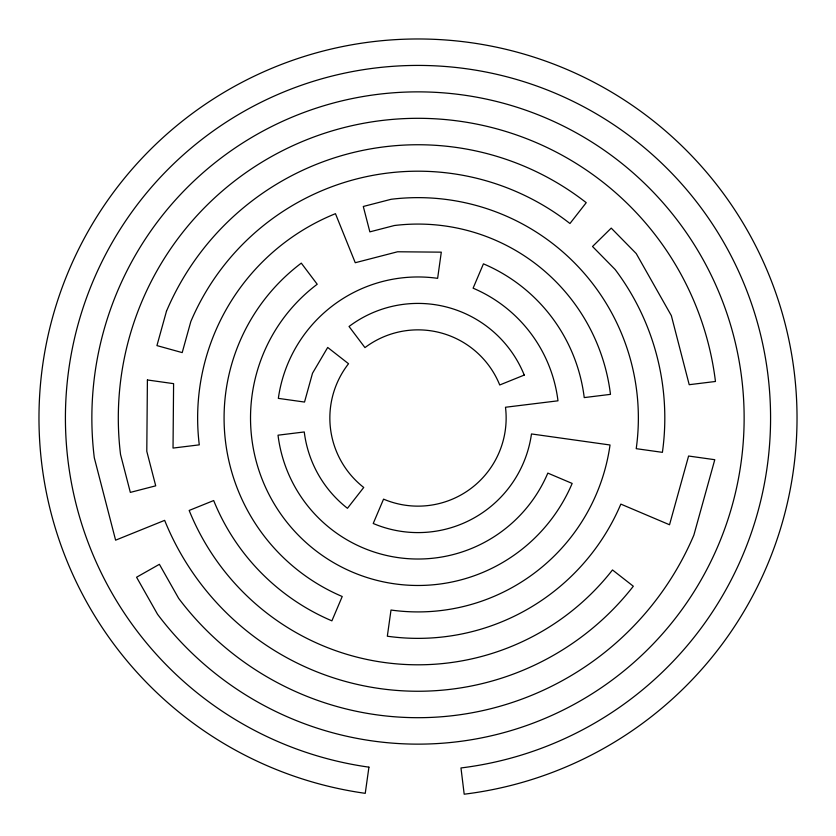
<?xml version="1.0" encoding="UTF-8"?>
<svg xmlns="http://www.w3.org/2000/svg" width="836" height="836" viewBox="0 0 836 836"><rect width="100%" height="100%" fill="white"/><g stroke="black" fill="none" stroke-linecap="round" stroke-linejoin="round"><path stroke-width="1.25" d="M147.408 379.972L146.791 451.304L155.715 485.831L130.332 492.394L120.541 454.523A299.696 299.696 0 0 1 381.477 120.541A299.696 299.696 0 0 1 715.459 381.477L689.209 384.696L671.35 315.642L636.227 253.559L611.231 228.113L592.525 246.495L615.108 269.464A246.808 246.808 0 0 1 662.405 452.349L636.217 448.671A220.359 220.359 0 0 0 391.143 199.281L363.294 206.482L369.857 231.865L394.362 225.521A193.921 193.921 0 0 1 610.479 394.362L584.228 397.591A167.472 167.472 0 0 0 483.438 263.842L473.103 288.18A141.033 141.033 0 0 1 557.978 400.81L505.487 407.257A88.146 88.146 0 0 1 383.557 499.134L373.222 523.482A114.584 114.584 0 0 0 531.477 433.947L610.029 444.992A193.921 193.921 0 0 1 391.008 610.029L387.329 636.217A220.359 220.359 0 0 0 620.845 504.108L669.532 524.768L688.592 456.028L714.78 459.706L693.87 535.103A299.696 299.696 0 0 1 178.653 598.357L159.394 564.31L136.571 577.227L157.534 614.272A326.134 326.134 0 0 0 691.518 595.629A326.134 326.134 0 0 0 491.369 100.226A326.134 326.134 0 0 0 94.29 457.741L115.608 540.171L164.65 520.358A273.247 273.247 0 0 0 633.322 586.235L612.485 569.953A246.808 246.808 0 0 1 189.166 510.451L213.682 500.545A220.359 220.359 0 0 0 331.892 620.845L342.227 596.507A193.921 193.921 0 0 1 301.294 263.131L317.21 284.25A167.472 167.472 0 0 0 314.89 549.973A167.472 167.472 0 0 0 572.158 483.438L547.82 473.103A141.033 141.033 0 0 1 278.022 435.19L304.262 431.961A114.584 114.584 0 0 0 347.452 508.298L363.733 487.461A88.146 88.146 0 0 1 348.539 363.733L327.702 347.452L312.518 373.222L304.523 402.053L278.336 398.375A141.033 141.033 0 0 1 437.625 278.336L441.303 252.159L397.591 251.772L355.258 262.723L335.455 213.682A220.359 220.359 0 0 0 199.281 444.856L173.031 448.075L173.595 383.651L147.408 379.972M368.927 767.155L365.248 793.333A379.021 379.021 0 0 1 100.121 211.571A379.021 379.021 0 0 1 739.432 217.151A379.021 379.021 0 0 1 464.189 794.2L460.97 767.95A352.583 352.583 0 0 0 717.006 231.164A352.583 352.583 0 0 0 122.296 225.971A352.583 352.583 0 0 0 368.927 767.155M166.469 311.232L156.938 345.602L182.206 352.604L190.817 321.567A246.808 246.808 0 0 1 569.953 223.515L586.235 202.678A273.247 273.247 0 0 0 166.469 311.232M524.245 375.071L499.729 384.978A88.146 88.146 0 0 0 364.956 347.609L349.04 326.489A114.584 114.584 0 0 1 524.245 375.071"/></g></svg>
